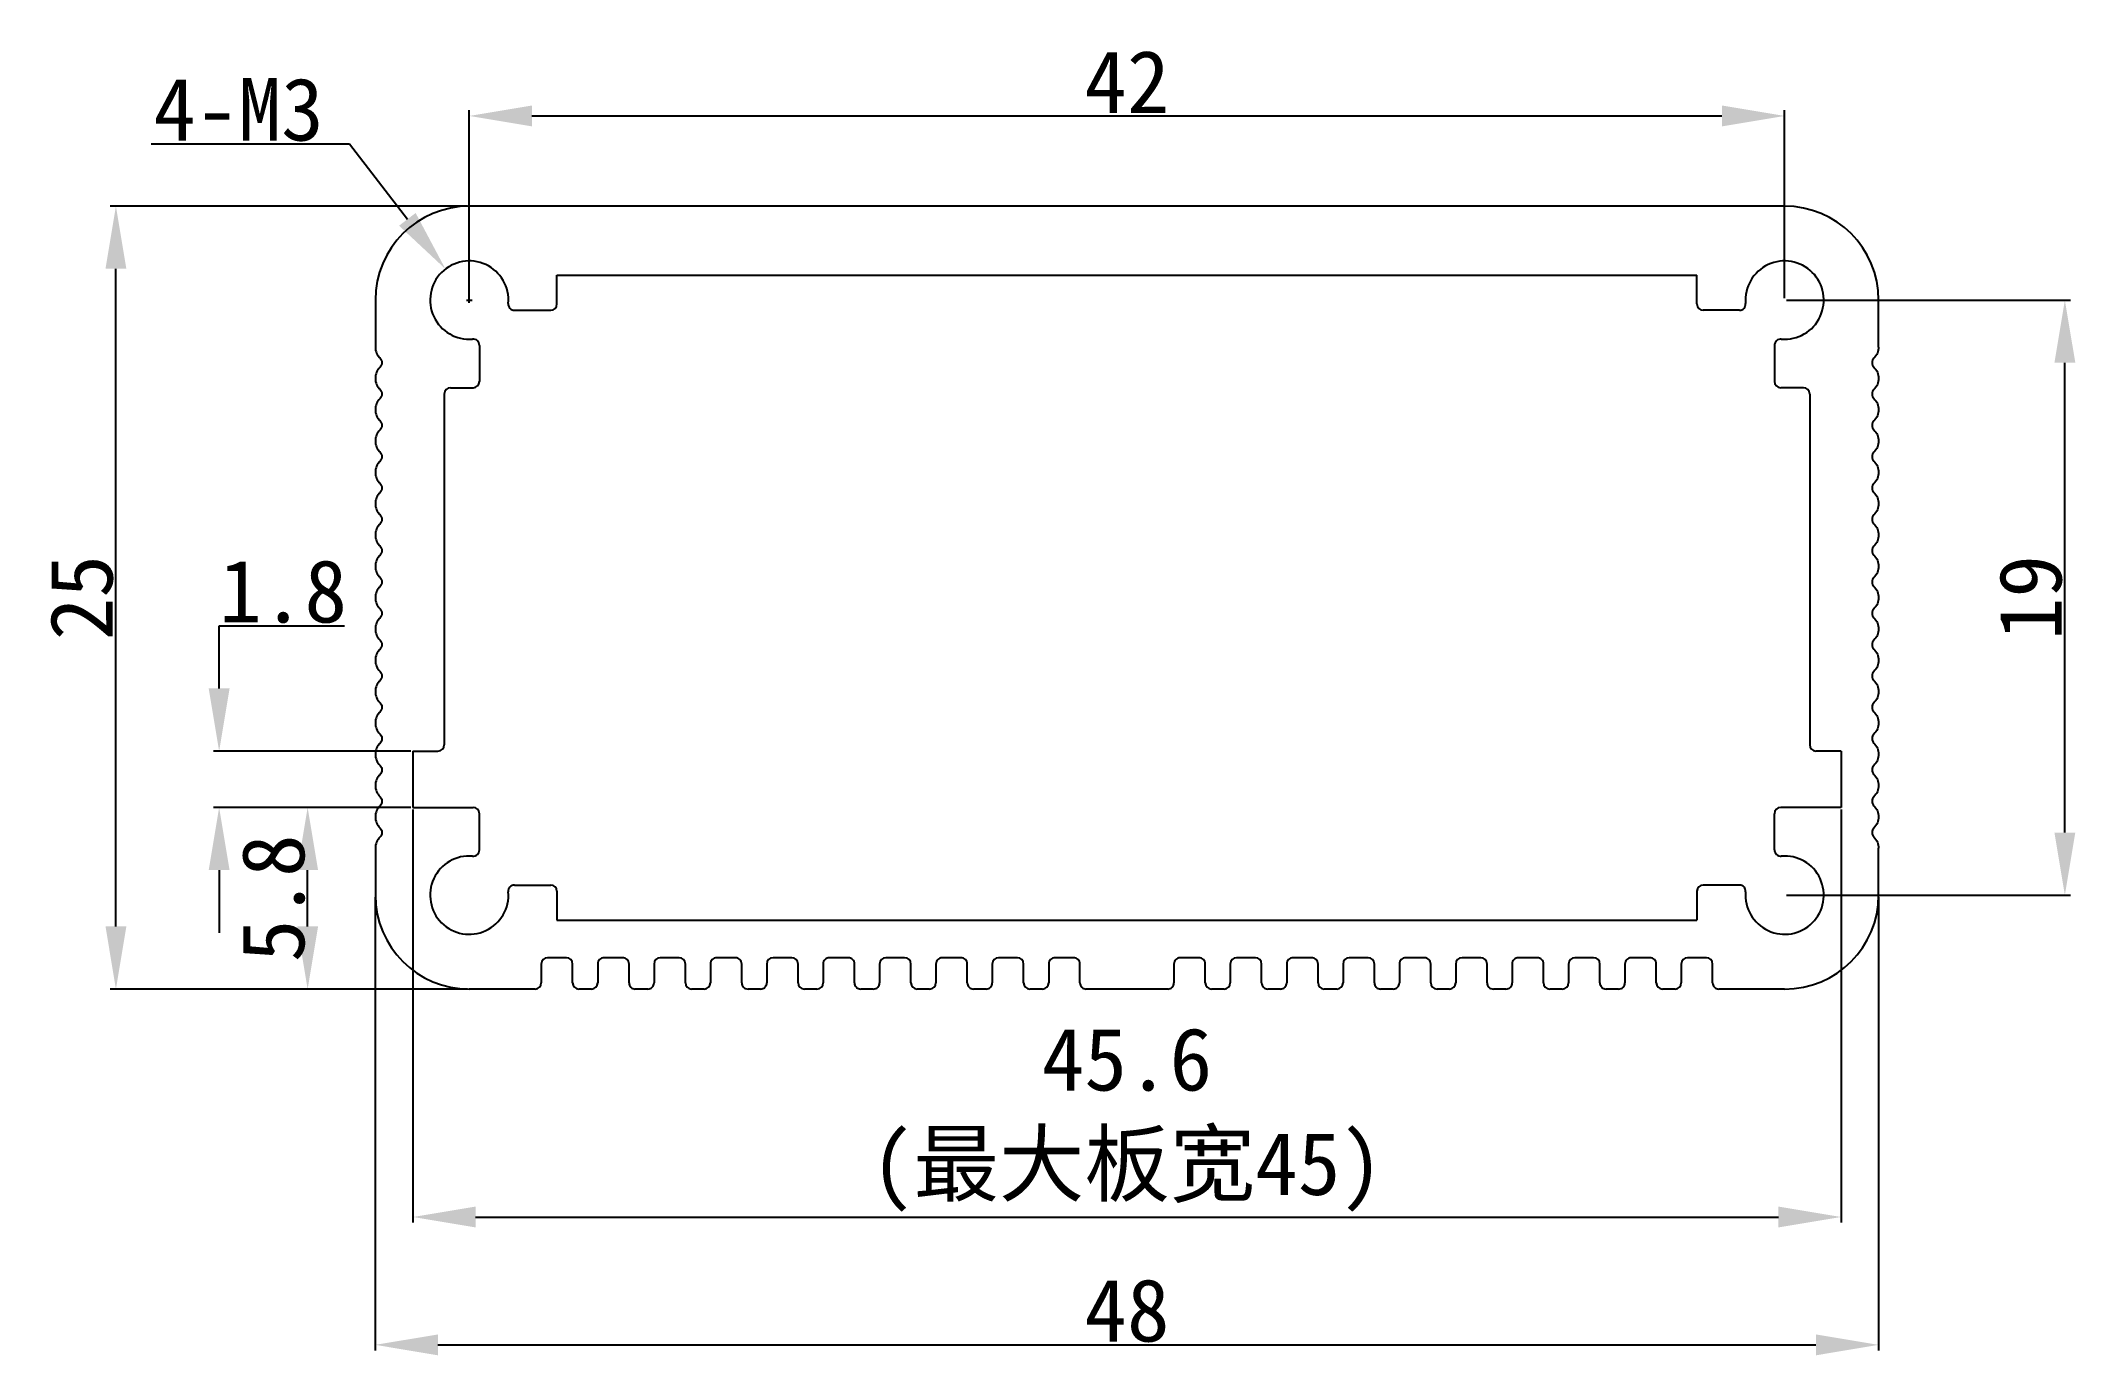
# Model space of a CAD drawing. Header units: inches. Extents: x 1063 to 1128, y 97.3 to 139.3.
import ezdxf

# ---------------------------------------------------------------- set-up
doc = ezdxf.new("R2010")
doc.units = ezdxf.units.IN
doc.header["$MEASUREMENT"] = 0
doc.header["$PDMODE"] = 3
for name, color, linetype, lineweight in [('1', 30, 'Continuous', 13), ('标注线', 7, 'Continuous', 13), ('粗实线', 7, 'Continuous', 25)]:
    doc.layers.add(name, color=color, linetype=linetype, lineweight=lineweight)
doc.styles.get("Standard").update_dxf_attribs({"font": 'simhei.ttf'})
doc.dimstyles.new('副本 Standard', dxfattribs={"dimtxt": 2, "dimasz": 2, "dimexe": 0.18, "dimexo": 0.0625, "dimgap": 0.09, "dimtad": 1, "dimtoh": 1, "dimdec": 7, "dimdsep": 46, "dimtxsty": 'Standard', "dimcen": 0.09, "dimadec": 0, "dimazin": 0, "dimtfac": 1, "dimtdec": 7, "dimtofl": 0, "dimtmove": 0, "dimatfit": 3, "dimfxl": 1, "dimtolj": 1, "dimtzin": 0, "dimarcsym": 0})

# ---------------------------------------------------------------- blocks, each defined once
blk = doc.blocks.new('*D125')
at = {"layer": 'Defpoints', "color": 0, "transparency": 16777216}
for p in [(1073.683, 112.013), (1121.683, 112.013), (1121.683, 97.654)]:
    blk.add_point(p, dxfattribs=at)
at = {"layer": '标注线', "color": 0, "lineweight": -2, "transparency": 16777216}
for p, q in [((1073.683, 111.95), (1073.683, 97.474)), ((1121.683, 111.95), (1121.683, 97.474)), ((1075.683, 97.654), (1119.683, 97.654))]:
    blk.add_line(p, q, dxfattribs=at)
at = {"layer": '标注线', "color": 0, "transparency": 16777216}
for points in [[(1075.683, 97.987), (1075.683, 97.32), (1073.683, 97.654)], [(1119.683, 97.987), (1119.683, 97.32), (1121.683, 97.654)]]:
    blk.add_solid(points, dxfattribs=at)
at = {"layer": '标注线', "color": 0, "transparency": 16777216, "insert": (1097.683, 98.744), "char_height": 2, "attachment_point": 5}
blk.add_mtext('\\A1;48', dxfattribs=at)
blk = doc.blocks.new('*D126')
at = {"layer": 'Defpoints', "color": 0, "transparency": 16777216}
for p in [(1065.4, 134.013), (1076.683, 134.013), (1076.683, 109.013)]:
    blk.add_point(p, dxfattribs=at)
at = {"layer": '标注线', "color": 0, "lineweight": -2, "transparency": 16777216}
for p, q in [((1076.621, 134.013), (1065.22, 134.013)), ((1065.4, 111.013), (1065.4, 132.013)), ((1076.621, 109.013), (1065.22, 109.013))]:
    blk.add_line(p, q, dxfattribs=at)
at = {"layer": '标注线', "color": 0, "transparency": 16777216}
for points in [[(1065.067, 132.013), (1065.733, 132.013), (1065.4, 134.013)], [(1065.067, 111.013), (1065.733, 111.013), (1065.4, 109.013)]]:
    blk.add_solid(points, dxfattribs=at)
at = {"layer": '标注线', "color": 0, "transparency": 16777216, "insert": (1064.31, 121.513), "char_height": 2, "attachment_point": 5, "rotation": 90}
blk.add_mtext('\\A1;25', dxfattribs=at)
blk = doc.blocks.new('*D127')
at = {"layer": 'Defpoints', "color": 0, "transparency": 16777216}
for p in [(1068.696, 116.613), (1074.883, 116.613), (1074.883, 114.813)]:
    blk.add_point(p, dxfattribs=at)
at = {"layer": '标注线', "color": 0, "lineweight": -2, "transparency": 16777216}
for p, q in [((1068.696, 118.613), (1068.696, 120.613)), ((1068.696, 120.613), (1072.696, 120.613)), ((1074.821, 116.613), (1068.516, 116.613)), ((1074.821, 114.813), (1068.516, 114.813)), ((1068.696, 112.813), (1068.696, 110.813))]:
    blk.add_line(p, q, dxfattribs=at)
at = {"layer": '标注线', "color": 0, "transparency": 16777216}
for points in [[(1068.362, 118.613), (1069.029, 118.613), (1068.696, 116.613)], [(1068.362, 112.813), (1069.029, 112.813), (1068.696, 114.813)]]:
    blk.add_solid(points, dxfattribs=at)
at = {"layer": '标注线', "color": 0, "transparency": 16777216, "insert": (1070.741, 121.703), "char_height": 2, "attachment_point": 5}
blk.add_mtext('\\A1;1.8', dxfattribs=at)
blk = doc.blocks.new('*D128')
at = {"layer": 'Defpoints', "color": 0, "transparency": 16777216}
for p in [(1071.521, 114.813), (1074.883, 114.813), (1076.683, 109.013)]:
    blk.add_point(p, dxfattribs=at)
at = {"layer": '标注线', "color": 0, "lineweight": -2, "transparency": 16777216}
for p, q in [((1074.821, 114.813), (1071.341, 114.813)), ((1071.521, 111.013), (1071.521, 112.813)), ((1076.621, 109.013), (1071.341, 109.013))]:
    blk.add_line(p, q, dxfattribs=at)
at = {"layer": '标注线', "color": 0, "transparency": 16777216}
for points in [[(1071.188, 112.813), (1071.855, 112.813), (1071.521, 114.813)], [(1071.188, 111.013), (1071.855, 111.013), (1071.521, 109.013)]]:
    blk.add_solid(points, dxfattribs=at)
at = {"layer": '标注线', "color": 0, "transparency": 16777216, "insert": (1070.431, 111.913), "char_height": 2, "attachment_point": 5, "rotation": 90}
blk.add_mtext('\\A1;5.8', dxfattribs=at)
blk = doc.blocks.new('*D129')
at = {"layer": '1', "color": 0, "lineweight": -2, "transparency": 16777216}
for p, q in [((1074.883, 114.75), (1074.883, 101.556)), ((1120.483, 114.75), (1120.483, 101.556)), ((1076.883, 101.736), (1118.483, 101.736))]:
    blk.add_line(p, q, dxfattribs=at)
at = {"layer": '1', "color": 0, "transparency": 16777216}
for points in [[(1076.883, 102.07), (1076.883, 101.403), (1074.883, 101.736)], [(1118.483, 102.07), (1118.483, 101.403), (1120.483, 101.736)]]:
    blk.add_solid(points, dxfattribs=at)
at = {"layer": 'Defpoints', "color": 0, "transparency": 16777216}
for p in [(1074.883, 114.813), (1120.483, 114.813), (1120.483, 101.736)]:
    blk.add_point(p, dxfattribs=at)
at = {"layer": '1', "color": 0, "transparency": 16777216, "insert": (1097.683, 104.841), "char_height": 2, "attachment_point": 5}
blk.add_mtext('\\A1;45.6\\P(最大板宽45)', dxfattribs=at)
blk = doc.blocks.new('*D130')
at = {"layer": 'Defpoints', "color": 0, "transparency": 16777216}
for p in [(1118.683, 131.013), (1127.631, 131.013), (1118.683, 112.013)]:
    blk.add_point(p, dxfattribs=at)
at = {"layer": '标注线', "color": 0, "lineweight": -2, "transparency": 16777216}
for p, q in [((1118.746, 131.013), (1127.811, 131.013)), ((1127.631, 114.013), (1127.631, 129.013)), ((1118.746, 112.013), (1127.811, 112.013))]:
    blk.add_line(p, q, dxfattribs=at)
at = {"layer": '标注线', "color": 0, "transparency": 16777216}
for points in [[(1127.298, 129.013), (1127.965, 129.013), (1127.631, 131.013)], [(1127.298, 114.013), (1127.965, 114.013), (1127.631, 112.013)]]:
    blk.add_solid(points, dxfattribs=at)
at = {"layer": '标注线', "color": 0, "transparency": 16777216, "insert": (1126.541, 121.513), "char_height": 2, "attachment_point": 5, "rotation": 90}
blk.add_mtext('\\A1;19', dxfattribs=at)
blk = doc.blocks.new('*D131')
at = {"layer": 'Defpoints', "color": 0, "transparency": 16777216}
for p in [(1118.683, 136.893), (1076.683, 131.013), (1118.683, 131.013)]:
    blk.add_point(p, dxfattribs=at)
at = {"layer": '标注线', "color": 0, "lineweight": -2, "transparency": 16777216}
for p, q in [((1076.683, 131.075), (1076.683, 137.073)), ((1078.683, 136.893), (1116.683, 136.893)), ((1118.683, 131.075), (1118.683, 137.073))]:
    blk.add_line(p, q, dxfattribs=at)
at = {"layer": '标注线', "color": 0, "transparency": 16777216}
for points in [[(1078.683, 137.226), (1078.683, 136.56), (1076.683, 136.893)], [(1116.683, 137.226), (1116.683, 136.56), (1118.683, 136.893)]]:
    blk.add_solid(points, dxfattribs=at)
at = {"layer": '标注线', "color": 0, "transparency": 16777216, "insert": (1097.683, 137.983), "char_height": 2, "attachment_point": 5}
blk.add_mtext('\\A1;42', dxfattribs=at)
blk = doc.blocks.new('*D132')
at = {"layer": 'Defpoints', "color": 0, "transparency": 16777216}
for p in [(1075.922, 132.005), (1076.683, 131.013)]:
    blk.add_point(p, dxfattribs=at)
at = {"layer": '标注线', "color": 0, "lineweight": -2, "transparency": 16777216}
for p, q in [((1066.527, 135.999), (1072.859, 135.999)), ((1072.859, 135.999), (1074.705, 133.592)), ((1076.593, 131.013), (1076.773, 131.013)), ((1076.683, 130.923), (1076.683, 131.103))]:
    blk.add_line(p, q, dxfattribs=at)
at = {"layer": '标注线', "color": 0, "transparency": 16777216}
blk.add_solid([(1074.97, 133.794), (1074.441, 133.389), (1075.922, 132.005)], dxfattribs=at)
at = {"layer": '标注线', "color": 0, "transparency": 16777216, "insert": (1069.314, 137.089), "char_height": 2, "attachment_point": 5}
blk.add_mtext('\\A1;4-M3', dxfattribs=at)

msp = doc.modelspace()

# ---------------------------------------------------------------- linework, layer by layer
at = {"layer": '粗实线'}
for p, q in [((1118.68319148, 134.01276292), (1076.68319148, 134.01276292)), ((1079.48319148, 130.88923911), (1079.48319148, 131.81276292)), ((1079.48319148, 131.81276292), (1115.88319148, 131.81276292)), ((1115.88319148, 130.88923911), (1115.88319148, 131.81276292)), ((1073.68319148, 131.01276292), (1073.68319148, 129.51276292)), ((1078.12792047, 130.68923911), (1079.28319148, 130.68923911)), ((1117.23846248, 130.68923911), (1116.08319148, 130.68923911)), ((1121.68319148, 129.51276292), (1121.68319148, 131.01276292)), ((1077.00671529, 129.56803392), (1077.00671529, 128.41276292)), ((1118.35966767, 129.56803392), (1118.35966767, 128.41276292)), ((1075.88319148, 128.01276292), (1075.88319148, 116.81276292)), ((1076.08319148, 128.21276292), (1076.80671529, 128.21276292)), ((1119.28319148, 128.21276292), (1118.55966767, 128.21276292)), ((1119.48319148, 128.01276292), (1119.48319148, 116.81276292)), ((1074.88319148, 116.61276292), (1075.68319148, 116.61276292)), ((1074.88319148, 116.61276292), (1074.88319148, 114.81276292)), ((1120.48319148, 116.61276292), (1119.68319148, 116.61276292)), ((1120.48319148, 116.61276292), (1120.48319148, 114.81276292)), ((1074.88319148, 114.81276292), (1076.80671529, 114.81276292)), ((1077.00671529, 113.45749191), (1077.00671529, 114.61276292)), ((1118.35966767, 113.45749191), (1118.35966767, 114.61276292)), ((1120.48319148, 114.81276292), (1118.55966767, 114.81276292)), ((1073.68319148, 113.51276292), (1073.68319148, 112.01276292)), ((1121.68319148, 112.01276292), (1121.68319148, 113.51276292)), ((1078.12792047, 112.33628672), (1079.28319148, 112.33628672)), ((1079.48319148, 112.13628672), (1079.48319148, 111.21276292)), ((1115.88319148, 112.13628672), (1115.88319148, 111.21276292)), ((1117.23846248, 112.33628672), (1116.08319148, 112.33628672)), ((1079.48319148, 111.21276292), (1115.88319148, 111.21276292)), ((1078.98319148, 109.81276292), (1078.98319148, 109.21276292)), ((1079.78319148, 110.01276292), (1079.18319148, 110.01276292)), ((1079.98319148, 109.21276292), (1079.98319148, 109.81276292)), ((1080.78319148, 109.81276292), (1080.78319148, 109.21276292)), ((1081.58319148, 110.01276292), (1080.98319148, 110.01276292)), ((1081.78319148, 109.21276292), (1081.78319148, 109.81276292)), ((1082.58319148, 109.81276292), (1082.58319148, 109.21276292)), ((1083.38319148, 110.01276292), (1082.78319148, 110.01276292)), ((1083.58319148, 109.21276292), (1083.58319148, 109.81276292)), ((1084.38319148, 109.81276292), (1084.38319148, 109.21276292)), ((1085.18319148, 110.01276292), (1084.58319148, 110.01276292)), ((1085.38319148, 109.21276292), (1085.38319148, 109.81276292)), ((1086.18319148, 109.81276292), (1086.18319148, 109.21276292)), ((1086.98319148, 110.01276292), (1086.38319148, 110.01276292)), ((1087.18319148, 109.21276292), (1087.18319148, 109.81276292)), ((1087.98319148, 109.81276292), (1087.98319148, 109.21276292)), ((1088.78319148, 110.01276292), (1088.18319148, 110.01276292)), ((1088.98319148, 109.21276292), (1088.98319148, 109.81276292)), ((1089.78319148, 109.81276292), (1089.78319148, 109.21276292)), ((1090.58319148, 110.01276292), (1089.98319148, 110.01276292)), ((1090.78319148, 109.21276292), (1090.78319148, 109.81276292)), ((1091.58319148, 109.81276292), (1091.58319148, 109.21276292)), ((1092.38319148, 110.01276292), (1091.78319148, 110.01276292)), ((1092.58319148, 109.21276292), (1092.58319148, 109.81276292)), ((1093.38319148, 109.81276292), (1093.38319148, 109.21276292)), ((1094.18319148, 110.01276292), (1093.58319148, 110.01276292)), ((1094.38319148, 109.21276292), (1094.38319148, 109.81276292)), ((1095.18319148, 109.81276292), (1095.18319148, 109.21276292)), ((1095.98319148, 110.01276292), (1095.38319148, 110.01276292)), ((1096.18319148, 109.21276292), (1096.18319148, 109.81276292)), ((1099.18319148, 109.81276292), (1099.18319148, 109.21276292)), ((1099.98319148, 110.01276292), (1099.38319148, 110.01276292)), ((1100.18319148, 109.21276292), (1100.18319148, 109.81276292)), ((1100.98319148, 109.81276292), (1100.98319148, 109.21276292)), ((1101.78319148, 110.01276292), (1101.18319148, 110.01276292)), ((1101.98319148, 109.21276292), (1101.98319148, 109.81276292)), ((1102.78319148, 109.81276292), (1102.78319148, 109.21276292)), ((1103.58319148, 110.01276292), (1102.98319148, 110.01276292)), ((1103.78319148, 109.21276292), (1103.78319148, 109.81276292)), ((1104.58319148, 109.81276292), (1104.58319148, 109.21276292)), ((1105.38319148, 110.01276292), (1104.78319148, 110.01276292)), ((1105.58319148, 109.21276292), (1105.58319148, 109.81276292)), ((1106.38319148, 109.81276292), (1106.38319148, 109.21276292)), ((1107.18319148, 110.01276292), (1106.58319148, 110.01276292)), ((1107.38319148, 109.21276292), (1107.38319148, 109.81276292)), ((1108.18319148, 109.81276292), (1108.18319148, 109.21276292)), ((1108.98319148, 110.01276292), (1108.38319148, 110.01276292)), ((1109.18319148, 109.21276292), (1109.18319148, 109.81276292)), ((1109.98319148, 109.81276292), (1109.98319148, 109.21276292)), ((1110.78319148, 110.01276292), (1110.18319148, 110.01276292)), ((1110.98319148, 109.21276292), (1110.98319148, 109.81276292)), ((1111.78319148, 109.81276292), (1111.78319148, 109.21276292)), ((1112.58319148, 110.01276292), (1111.98319148, 110.01276292)), ((1112.78319148, 109.21276292), (1112.78319148, 109.81276292)), ((1113.58319148, 109.81276292), (1113.58319148, 109.21276292)), ((1114.38319148, 110.01276292), (1113.78319148, 110.01276292)), ((1114.58319148, 109.21276292), (1114.58319148, 109.81276292)), ((1115.38319148, 109.81276292), (1115.38319148, 109.21276292)), ((1116.18319148, 110.01276292), (1115.58319148, 110.01276292)), ((1116.38319148, 109.21276292), (1116.38319148, 109.81276292)), ((1078.78319148, 109.01276292), (1076.68319148, 109.01276292)), ((1080.58319148, 109.01276292), (1080.18319148, 109.01276292)), ((1082.38319148, 109.01276292), (1081.98319148, 109.01276292)), ((1084.18319148, 109.01276292), (1083.78319148, 109.01276292)), ((1085.98319148, 109.01276292), (1085.58319148, 109.01276292)), ((1087.78319148, 109.01276292), (1087.38319148, 109.01276292)), ((1089.58319148, 109.01276292), (1089.18319148, 109.01276292)), ((1091.38319148, 109.01276292), (1090.98319148, 109.01276292)), ((1093.18319148, 109.01276292), (1092.78319148, 109.01276292)), ((1094.98319148, 109.01276292), (1094.58319148, 109.01276292)), ((1098.98319148, 109.01276292), (1096.38319148, 109.01276292)), ((1100.78319148, 109.01276292), (1100.38319148, 109.01276292)), ((1102.58319148, 109.01276292), (1102.18319148, 109.01276292)), ((1104.38319148, 109.01276292), (1103.98319148, 109.01276292)), ((1106.18319148, 109.01276292), (1105.78319148, 109.01276292)), ((1107.98319148, 109.01276292), (1107.58319148, 109.01276292)), ((1109.78319148, 109.01276292), (1109.38319148, 109.01276292)), ((1111.58319148, 109.01276292), (1111.18319148, 109.01276292)), ((1113.38319148, 109.01276292), (1112.98319148, 109.01276292)), ((1115.18319148, 109.01276292), (1114.78319148, 109.01276292)), ((1118.68319148, 109.01276292), (1116.58319148, 109.01276292))]:
    msp.add_line(p, q, dxfattribs=at)
for points in [[(1073.68319148, 129.51276292, 0.2015658582), (1073.83326437, 129.15562006, -0.4202041029), (1073.83326437, 128.86990577, 0.4202041029), (1073.83326437, 128.15562006, -0.4202041029), (1073.83326437, 127.86990577, 0.4202041029), (1073.83326437, 127.15562006, -0.4202041029), (1073.83326437, 126.86990577, 0.4202041029), (1073.83326437, 126.15562006, -0.4202041029), (1073.83326437, 125.86990577, 0.4202041029), (1073.83326437, 125.15562006, -0.4202041029), (1073.83326437, 124.86990577, 0.4202041029), (1073.83326437, 124.15562006, -0.4202041029), (1073.83326437, 123.86990577, 0.4202041029), (1073.83326437, 123.15562006, -0.4202041029), (1073.83326437, 122.86990577, 0.4202041029), (1073.83326437, 122.15562006, -0.4202041029), (1073.83326437, 121.86990577, 0.4202041029), (1073.83326437, 121.15562006, -0.4202041029), (1073.83326437, 120.86990577, 0.4202041029), (1073.83326437, 120.15562006, -0.4202041029), (1073.83326437, 119.86990577, 0.4202041029), (1073.83326437, 119.15562006, -0.4202041029), (1073.83326437, 118.86990577, 0.4202041029), (1073.83326437, 118.15562006, -0.4202041029), (1073.83326437, 117.86990577, 0.4202041029), (1073.83326437, 117.15562006, -0.4202041029), (1073.83326437, 116.86990577, 0.4202041029), (1073.83326437, 116.15562006, -0.4202041029), (1073.83326437, 115.86990577, 0.4202041029), (1073.83326437, 115.15562006, -0.4202041029), (1073.83326437, 114.86990577, 0.4202041029), (1073.83326437, 114.15562006, -0.4202041029), (1073.83326437, 113.86990577, 0.2015658582), (1073.68319148, 113.51276292)], [(1121.68319148, 129.51276292, -0.2015658582), (1121.53311859, 129.15562006, 0.4202041029), (1121.53311859, 128.86990577, -0.4202041029), (1121.53311859, 128.15562006, 0.4202041029), (1121.53311859, 127.86990577, -0.4202041029), (1121.53311859, 127.15562006, 0.4202041029), (1121.53311859, 126.86990577, -0.4202041029), (1121.53311859, 126.15562006, 0.4202041029), (1121.53311859, 125.86990577, -0.4202041029), (1121.53311859, 125.15562006, 0.4202041029), (1121.53311859, 124.86990577, -0.4202041029), (1121.53311859, 124.15562006, 0.4202041029), (1121.53311859, 123.86990577, -0.4202041029), (1121.53311859, 123.15562006, 0.4202041029), (1121.53311859, 122.86990577, -0.4202041029), (1121.53311859, 122.15562006, 0.4202041029), (1121.53311859, 121.86990577, -0.4202041029), (1121.53311859, 121.15562006, 0.4202041029), (1121.53311859, 120.86990577, -0.4202041029), (1121.53311859, 120.15562006, 0.4202041029), (1121.53311859, 119.86990577, -0.4202041029), (1121.53311859, 119.15562006, 0.4202041029), (1121.53311859, 118.86990577, -0.4202041029), (1121.53311859, 118.15562006, 0.4202041029), (1121.53311859, 117.86990577, -0.4202041029), (1121.53311859, 117.15562006, 0.4202041029), (1121.53311859, 116.86990577, -0.4202041029), (1121.53311859, 116.15562006, 0.4202041029), (1121.53311859, 115.86990577, -0.4202041029), (1121.53311859, 115.15562006, 0.4202041029), (1121.53311859, 114.86990577, -0.4202041029), (1121.53311859, 114.15562006, 0.4202041029), (1121.53311859, 113.86990577, -0.2015658582), (1121.68319148, 113.51276292)]]:
    msp.add_lwpolyline(points, format="xyb", dxfattribs=at)
for centre, radius, start, end in [((1076.68319148, 131.01276292), 3, 90, 180), ((1118.68319148, 131.01276292), 3, 0, 90), ((1076.68319148, 131.01276292), 1.25, 355.1131164691, 274.8868835309), ((1118.68319148, 131.01276292), 1.25, 265.1131164691, 184.8868835309), ((1078.12792047, 130.88923911), 0.2, 175.1131164691, 270), ((1079.28319148, 130.88923911), 0.2, 270, 0), ((1116.08319148, 130.88923911), 0.2, 180, 270), ((1117.23846248, 130.88923911), 0.2, 270, 4.8868835309), ((1076.80671529, 129.56803392), 0.2, 360, 94.8868835309), ((1118.55966767, 129.56803392), 0.2, 85.1131164691, 180), ((1076.08319148, 128.01276292), 0.2, 90, 180), ((1076.80671529, 128.41276292), 0.2, 270, 0), ((1118.55966767, 128.41276292), 0.2, 180, 270), ((1119.28319148, 128.01276292), 0.2, 0, 90), ((1075.68319148, 116.81276292), 0.2, 270, 0), ((1119.68319148, 116.81276292), 0.2, 180, 270), ((1076.80671529, 114.61276292), 0.2, 0, 90), ((1118.55966767, 114.61276292), 0.2, 90, 180), ((1076.68319148, 112.01276292), 1.25, 85.1131164691, 4.8868835309), ((1076.80671529, 113.45749191), 0.2, 265.1131164691, 0), ((1118.68319148, 112.01276292), 1.25, 175.1131164691, 94.8868835309), ((1118.55966767, 113.45749191), 0.2, 180, 274.8868835309), ((1076.68319148, 112.01276292), 3, 180, 270), ((1078.12792047, 112.13628672), 0.2, 90, 184.8868835309), ((1079.28319148, 112.13628672), 0.2, 0, 90), ((1116.08319148, 112.13628672), 0.2, 90, 180), ((1117.23846248, 112.13628672), 0.2, 355.1131164691, 90), ((1118.68319148, 112.01276292), 3, 270, 0), ((1079.18319148, 109.81276292), 0.2, 90, 180), ((1079.78319148, 109.81276292), 0.2, 0, 90), ((1080.98319148, 109.81276292), 0.2, 89.9999999999, 180), ((1081.58319148, 109.81276292), 0.2, 0, 90.0000000001), ((1082.78319148, 109.81276292), 0.2, 90, 180), ((1083.38319148, 109.81276292), 0.2, 0, 90), ((1084.58319148, 109.81276292), 0.2, 89.9999999999, 180), ((1085.18319148, 109.81276292), 0.2, 0, 90.0000000001), ((1086.38319148, 109.81276292), 0.2, 90, 180), ((1086.98319148, 109.81276292), 0.2, 0, 90), ((1088.18319148, 109.81276292), 0.2, 89.9999999999, 180), ((1088.78319148, 109.81276292), 0.2, 0, 90.0000000001), ((1089.98319148, 109.81276292), 0.2, 90, 180), ((1090.58319148, 109.81276292), 0.2, 0, 90), ((1091.78319148, 109.81276292), 0.2, 89.9999999999, 180), ((1092.38319148, 109.81276292), 0.2, 0, 90.0000000001), ((1093.58319148, 109.81276292), 0.2, 90, 180), ((1094.18319148, 109.81276292), 0.2, 0, 90), ((1095.38319148, 109.81276292), 0.2, 89.9999999999, 180), ((1095.98319148, 109.81276292), 0.2, 0, 90.0000000001), ((1099.38319148, 109.81276292), 0.2, 89.9999999999, 180), ((1099.98319148, 109.81276292), 0.2, 0, 90.0000000001), ((1101.18319148, 109.81276292), 0.2, 90, 180), ((1101.78319148, 109.81276292), 0.2, 0, 90), ((1102.98319148, 109.81276292), 0.2, 89.9999999999, 180), ((1103.58319148, 109.81276292), 0.2, 0, 90.0000000001), ((1104.78319148, 109.81276292), 0.2, 90, 180), ((1105.38319148, 109.81276292), 0.2, 0, 90), ((1106.58319148, 109.81276292), 0.2, 89.9999999999, 180), ((1107.18319148, 109.81276292), 0.2, 0, 90.0000000001), ((1108.38319148, 109.81276292), 0.2, 90, 180), ((1108.98319148, 109.81276292), 0.2, 0, 90), ((1110.18319148, 109.81276292), 0.2, 89.9999999999, 180), ((1110.78319148, 109.81276292), 0.2, 0, 90.0000000001), ((1111.98319148, 109.81276292), 0.2, 90, 180), ((1112.58319148, 109.81276292), 0.2, 0, 90), ((1113.78319148, 109.81276292), 0.2, 89.9999999999, 180), ((1114.38319148, 109.81276292), 0.2, 0, 90.0000000001), ((1115.58319148, 109.81276292), 0.2, 90, 180), ((1116.18319148, 109.81276292), 0.2, 0, 90), ((1078.78319148, 109.21276292), 0.2, 270, 0), ((1080.18319148, 109.21276292), 0.2, 180, 270), ((1080.58319148, 109.21276292), 0.2, 270, 360), ((1081.98319148, 109.21276292), 0.2, 180, 270.0000000001), ((1082.38319148, 109.21276292), 0.2, 269.9999999999, 360), ((1083.78319148, 109.21276292), 0.2, 180, 270), ((1084.18319148, 109.21276292), 0.2, 270, 360), ((1085.58319148, 109.21276292), 0.2, 180, 270.0000000001), ((1085.98319148, 109.21276292), 0.2, 269.9999999999, 360), ((1087.38319148, 109.21276292), 0.2, 180, 270), ((1087.78319148, 109.21276292), 0.2, 270, 360), ((1089.18319148, 109.21276292), 0.2, 180, 270.0000000001), ((1089.58319148, 109.21276292), 0.2, 269.9999999999, 360), ((1090.98319148, 109.21276292), 0.2, 180, 270), ((1091.38319148, 109.21276292), 0.2, 270, 360), ((1092.78319148, 109.21276292), 0.2, 180, 270.0000000001), ((1093.18319148, 109.21276292), 0.2, 269.9999999999, 360), ((1094.58319148, 109.21276292), 0.2, 180, 270), ((1094.98319148, 109.21276292), 0.2, 270, 360), ((1096.38319148, 109.21276292), 0.2, 180, 270.0000000001), ((1098.98319148, 109.21276292), 0.2, 269.9999999999, 0), ((1100.38319148, 109.21276292), 0.2, 180, 270), ((1100.78319148, 109.21276292), 0.2, 270, 360), ((1102.18319148, 109.21276292), 0.2, 180, 270.0000000001), ((1102.58319148, 109.21276292), 0.2, 269.9999999999, 360), ((1103.98319148, 109.21276292), 0.2, 180, 270), ((1104.38319148, 109.21276292), 0.2, 270, 360), ((1105.78319148, 109.21276292), 0.2, 180, 270.0000000001), ((1106.18319148, 109.21276292), 0.2, 269.9999999999, 360), ((1107.58319148, 109.21276292), 0.2, 180, 270), ((1107.98319148, 109.21276292), 0.2, 270, 360), ((1109.38319148, 109.21276292), 0.2, 180, 270.0000000001), ((1109.78319148, 109.21276292), 0.2, 269.9999999999, 360), ((1111.18319148, 109.21276292), 0.2, 180, 270), ((1111.58319148, 109.21276292), 0.2, 270, 360), ((1112.98319148, 109.21276292), 0.2, 180, 270.0000000001), ((1113.38319148, 109.21276292), 0.2, 269.9999999999, 360), ((1114.78319148, 109.21276292), 0.2, 180, 270), ((1115.18319148, 109.21276292), 0.2, 270, 360), ((1116.58319148, 109.21276292), 0.2, 180, 270.0000000001)]:
    msp.add_arc(centre, radius, start, end, dxfattribs=at)

# ---------------------------------------------------------------- dimensions: what is measured, and where the dimension line sits
at = {"layer": '1'}
dim = msp.add_linear_dim(base=(1120.48319148, 101.73638928), p1=(1074.88319148, 114.81276292), p2=(1120.48319148, 114.81276292), text='<>\\P(最大板宽45)', dimstyle='副本 Standard', dxfattribs=at)
dim.commit()
dim.dimension.update_dxf_attribs({"geometry": '*D129', "text_midpoint": (1097.68319148, 104.84137056)})
at = {"layer": '标注线'}
for base, p1, p2, picture, middle in [((1118.68319148, 136.89300572), (1076.68319148, 131.01276292), (1118.68319148, 131.01276292), '*D131', (1097.68319148, 137.98300572)), ((1121.68319148, 97.65367998), (1073.68319148, 112.01276292), (1121.68319148, 112.01276292), '*D125', (1097.68319148, 98.74367998))]:
    dim = msp.add_linear_dim(base=base, p1=p1, p2=p2, dimstyle='副本 Standard', dxfattribs=at)
    dim.commit()
    dim.dimension.update_dxf_attribs({"geometry": picture, "text_midpoint": middle})
dim = msp.add_radius_dim(center=(1076.68319148, 131.01276292), mpoint=(1075.92244413, 132.00461142), text='4-M3', dimstyle='副本 Standard', dxfattribs=at)
dim.commit()
dim.dimension.update_dxf_attribs({"geometry": '*D132', "text_midpoint": (1069.31351623, 135.99923143), "dimtype": 164})
for base, p1, p2, picture, middle in [((1065.40010214, 134.01276292), (1076.68319148, 109.01276292), (1076.68319148, 134.01276292), '*D126', (1064.31010214, 121.51276292)), ((1127.63121908, 131.01276292), (1118.68319148, 112.01276292), (1118.68319148, 131.01276292), '*D130', (1126.54121908, 121.51276292)), ((1068.69580677, 116.61276292), (1074.88319148, 114.81276292), (1074.88319148, 116.61276292), '*D127', (1070.74086295, 121.70276292)), ((1071.52136348, 114.81276292), (1076.68319148, 109.01276292), (1074.88319148, 114.81276292), '*D128', (1070.43136348, 111.91276292))]:
    dim = msp.add_linear_dim(base=base, p1=p1, p2=p2, angle=90, dimstyle='副本 Standard', dxfattribs=at)
    dim.commit()
    dim.dimension.update_dxf_attribs({"geometry": picture, "text_midpoint": middle})

doc.saveas('drawing.dxf')
